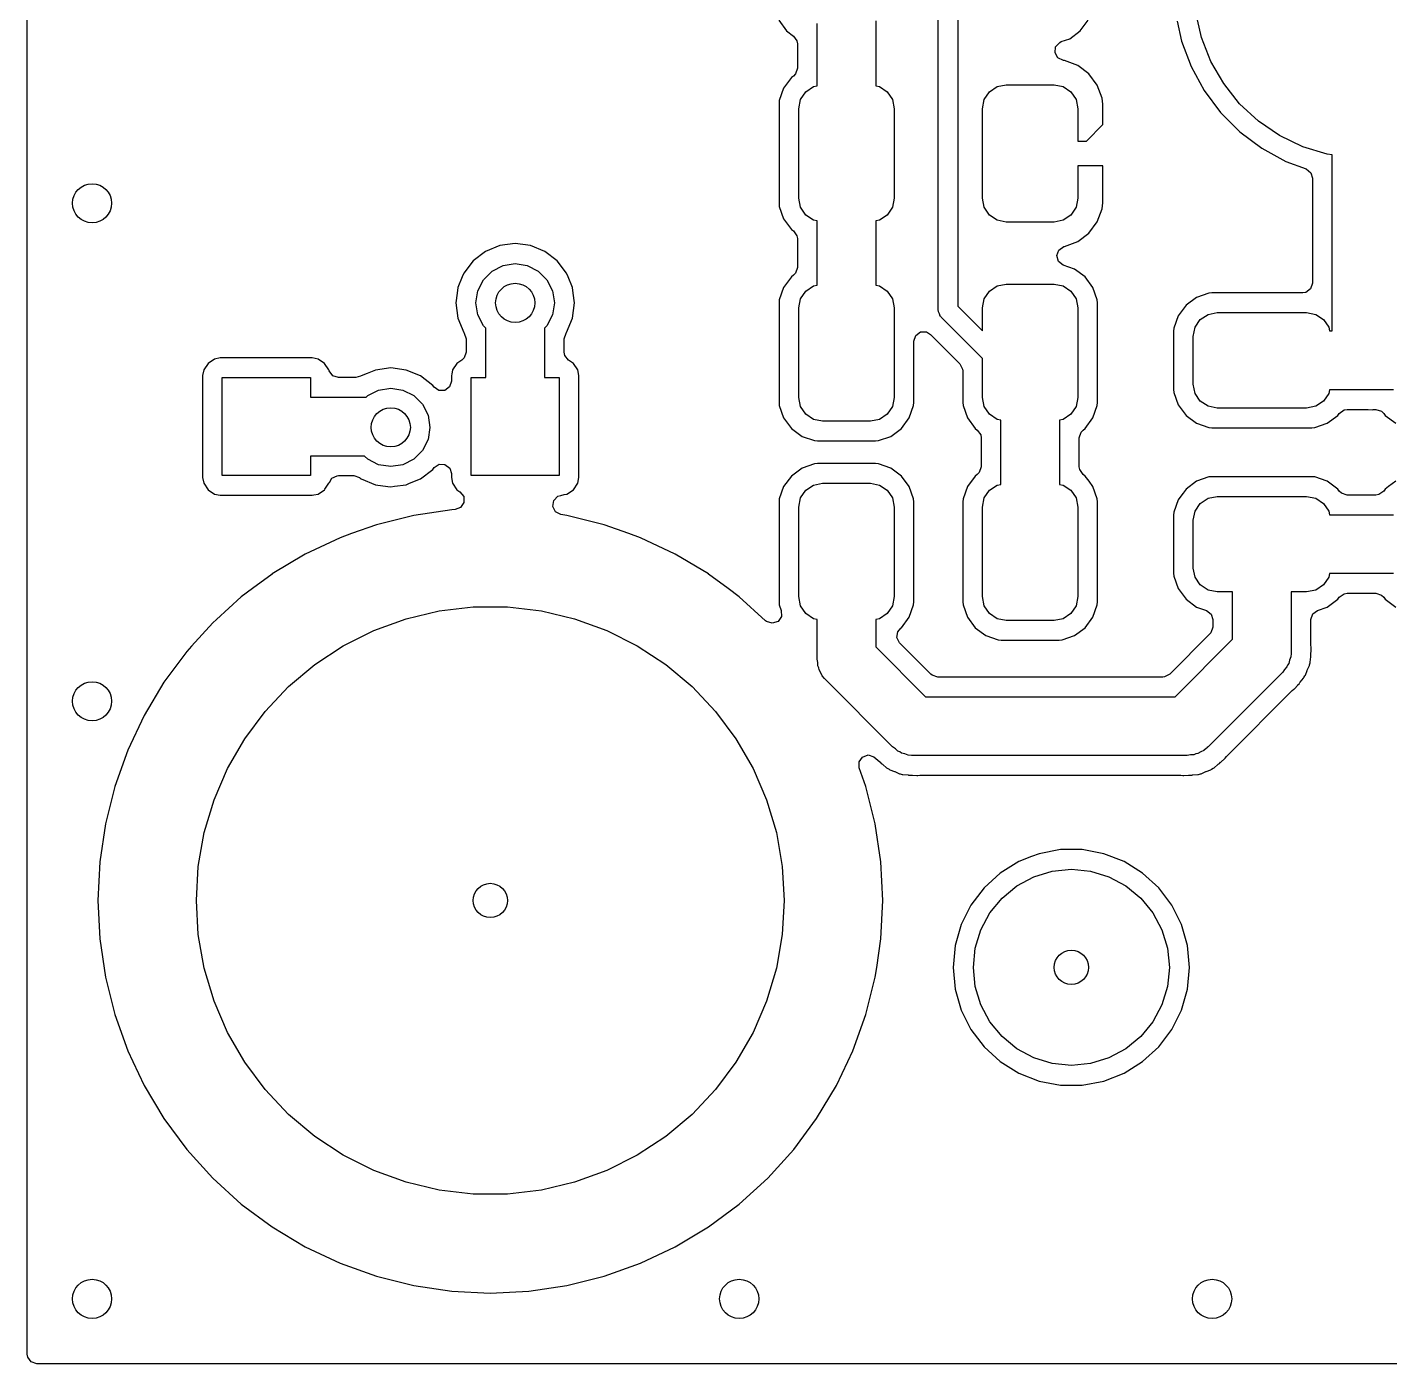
# Model space of a CAD drawing. Extents: x -0.19 to 2.59, y -0.99 to 0.19.
# Drawn here: x -0.186 to 0.361, y -0.986 to -0.449 of the extents above; entities that cross this region are included whole.
import ezdxf

# ---------------------------------------------------------------- set-up
doc = ezdxf.new("R2010")
doc.units = 0
doc.header["$MEASUREMENT"] = 0
doc.layers.add('BLACK', color=7, linetype='CONTINUOUS')

msp = doc.modelspace()

# ---------------------------------------------------------------- linework, layer by layer
at = {"layer": 'BLACK', "linetype": 'CONTINUOUS'}
for p, q in [((-0.18604, -0.98215), (-0.18604, -0.31861)), ((0.18, -0.56301), (0.18, -0.37606)), ((0.18787, -0.37769), (0.18787, -0.56138)), ((0.11589, -0.44653), (0.11902, -0.45077)), ((0.13128, -0.47288), (0.13128, -0.44781)), ((0.1549, -0.44679), (0.1549, -0.47288)), ((0.23705, -0.45077), (0.24018, -0.44653)), ((0.27598, -0.44689), (0.27771, -0.45484)), ((0.28574, -0.45346), (0.28345, -0.44342)), ((0.11902, -0.45077), (0.1218, -0.45283)), ((0.1218, -0.45283), (0.1232, -0.45479)), ((0.22941, -0.45509), (0.2328, -0.4539)), ((0.2328, -0.4539), (0.23705, -0.45077)), ((0.2895, -0.46304), (0.28574, -0.45346)), ((0.1232, -0.45479), (0.12339, -0.45596)), ((0.12339, -0.45596), (0.12339, -0.46579)), ((0.22688, -0.45957), (0.22714, -0.45718)), ((0.22808, -0.46166), (0.22688, -0.45957)), ((0.22714, -0.45718), (0.22876, -0.45539)), ((0.22876, -0.45539), (0.22941, -0.45509)), ((0.27771, -0.45484), (0.28154, -0.46513)), ((0.23028, -0.46264), (0.22808, -0.46166)), ((0.23071, -0.46269), (0.23028, -0.46264)), ((0.23599, -0.46466), (0.23071, -0.46269)), ((0.23071, -0.46269), (0.23071, -0.46269)), ((0.2405, -0.46804), (0.23599, -0.46466)), ((0.28154, -0.46513), (0.28154, -0.46513)), ((0.28154, -0.46513), (0.28681, -0.47477)), ((0.29465, -0.47196), (0.2895, -0.46304)), ((0.12099, -0.46953), (0.11786, -0.47377)), ((0.1218, -0.46893), (0.12099, -0.46953)), ((0.12099, -0.46953), (0.12099, -0.46953)), ((0.12264, -0.46808), (0.1218, -0.46893)), ((0.12339, -0.46579), (0.12264, -0.46808)), ((0.24388, -0.47255), (0.2405, -0.46804)), ((0.2405, -0.46804), (0.2405, -0.46804)), ((0.11786, -0.47377), (0.11611, -0.47875)), ((0.11786, -0.47377), (0.11786, -0.47377)), ((0.12463, -0.47836), (0.12671, -0.47525)), ((0.12671, -0.47525), (0.12982, -0.47317)), ((0.12982, -0.47317), (0.13128, -0.47288)), ((0.1549, -0.47288), (0.15636, -0.47317)), ((0.15636, -0.47317), (0.15947, -0.47525)), ((0.15947, -0.47525), (0.16155, -0.47836)), ((0.19845, -0.47836), (0.20053, -0.47525)), ((0.20053, -0.47525), (0.20364, -0.47317)), ((0.20364, -0.47317), (0.20731, -0.47244)), ((0.20731, -0.47244), (0.22651, -0.47244)), ((0.22651, -0.47244), (0.23018, -0.47317)), ((0.23018, -0.47317), (0.23329, -0.47525)), ((0.23329, -0.47525), (0.23537, -0.47836)), ((0.24585, -0.47783), (0.24388, -0.47255)), ((0.28681, -0.47477), (0.28681, -0.47477)), ((0.28681, -0.47477), (0.29339, -0.48357)), ((0.30107, -0.48001), (0.29465, -0.47196)), ((0.11611, -0.47875), (0.116, -0.47993)), ((0.116, -0.47993), (0.116, -0.52007)), ((0.11611, -0.47875), (0.11611, -0.47875)), ((0.1239, -0.48204), (0.12463, -0.47836)), ((0.16155, -0.47836), (0.16228, -0.48204)), ((0.19772, -0.48204), (0.19845, -0.47836)), ((0.23537, -0.47836), (0.2361, -0.48204)), ((0.2461, -0.48016), (0.24585, -0.47783)), ((0.24585, -0.47783), (0.24585, -0.47783)), ((0.2461, -0.48837), (0.2461, -0.48016)), ((0.2461, -0.48016), (0.2461, -0.48016)), ((0.30862, -0.48702), (0.30107, -0.48001)), ((0.1239, -0.51796), (0.1239, -0.48204)), ((0.16228, -0.48204), (0.16228, -0.51796)), ((0.19772, -0.51796), (0.19772, -0.48204)), ((0.2361, -0.48204), (0.2361, -0.495)), ((0.29339, -0.48357), (0.29339, -0.48357)), ((0.29339, -0.48357), (0.29339, -0.48357)), ((0.29339, -0.48357), (0.30116, -0.49133)), ((0.31713, -0.49282), (0.30862, -0.48702)), ((0.23947, -0.495), (0.2461, -0.48837)), ((0.30116, -0.49133), (0.30116, -0.49133)), ((0.30116, -0.49133), (0.30116, -0.49133)), ((0.30116, -0.49133), (0.30995, -0.49792)), ((0.2361, -0.495), (0.23947, -0.495)), ((0.30995, -0.49792), (0.31959, -0.50318)), ((0.3264, -0.49728), (0.31713, -0.49282)), ((0.33624, -0.50032), (0.3264, -0.49728)), ((0.31959, -0.50318), (0.31959, -0.50318)), ((0.31959, -0.50318), (0.32776, -0.50623)), ((0.33819, -0.50061), (0.33624, -0.50032)), ((0.33819, -0.57128), (0.33819, -0.50061)), ((0.2461, -0.505), (0.2361, -0.505)), ((0.2361, -0.505), (0.2361, -0.51796)), ((0.2461, -0.51984), (0.2461, -0.505)), ((0.2461, -0.505), (0.2461, -0.505)), ((0.32776, -0.50623), (0.32965, -0.50772)), ((0.32965, -0.50772), (0.3303, -0.50988)), ((0.3303, -0.50988), (0.3303, -0.55211)), ((0.12463, -0.52163), (0.1239, -0.51796)), ((0.16228, -0.51796), (0.16155, -0.52163)), ((0.19845, -0.52163), (0.19772, -0.51796)), ((0.2361, -0.51796), (0.23537, -0.52163)), ((0.24585, -0.52217), (0.2461, -0.51984)), ((0.116, -0.52007), (0.11611, -0.52125)), ((0.11611, -0.52125), (0.11611, -0.52125)), ((0.11611, -0.52125), (0.11786, -0.52623)), ((0.12671, -0.52475), (0.12463, -0.52163)), ((0.12982, -0.52683), (0.12671, -0.52475)), ((0.15947, -0.52475), (0.15636, -0.52683)), ((0.16155, -0.52163), (0.15947, -0.52475)), ((0.20053, -0.52475), (0.19845, -0.52163)), ((0.20364, -0.52683), (0.20053, -0.52475)), ((0.23329, -0.52475), (0.23018, -0.52683)), ((0.23537, -0.52163), (0.23329, -0.52475)), ((0.24388, -0.52745), (0.24585, -0.52217)), ((0.24585, -0.52217), (0.24585, -0.52217)), ((0.11786, -0.52623), (0.11786, -0.52623)), ((0.11786, -0.52623), (0.11786, -0.52623)), ((0.11786, -0.52623), (0.12099, -0.53047)), ((0.12099, -0.53047), (0.12099, -0.53047)), ((0.12099, -0.53047), (0.1218, -0.53107)), ((0.13128, -0.52712), (0.12982, -0.52683)), ((0.13128, -0.55288), (0.13128, -0.52712)), ((0.15636, -0.52683), (0.1549, -0.52712)), ((0.1549, -0.52712), (0.1549, -0.55288)), ((0.20731, -0.52756), (0.20364, -0.52683)), ((0.22651, -0.52756), (0.20731, -0.52756)), ((0.23018, -0.52683), (0.22651, -0.52756)), ((0.2405, -0.53196), (0.24388, -0.52745)), ((0.01, -0.53615), (0.00383, -0.53697)), ((0.01617, -0.53697), (0.01, -0.53615)), ((0.01, -0.53615), (0.01, -0.53615)), ((0.1218, -0.53107), (0.1232, -0.53303)), ((0.1232, -0.53303), (0.12339, -0.53421)), ((0.12339, -0.53421), (0.12339, -0.54579)), ((0.23071, -0.53731), (0.23599, -0.53534)), ((0.23599, -0.53534), (0.2405, -0.53196)), ((0.2405, -0.53196), (0.2405, -0.53196)), ((-0.00192, -0.53935), (-0.00686, -0.54314)), ((0.00383, -0.53697), (-0.00192, -0.53935)), ((-0.00192, -0.53935), (-0.00192, -0.53935)), ((0.00383, -0.53697), (0.00383, -0.53697)), ((0.02192, -0.53935), (0.01617, -0.53697)), ((0.01617, -0.53697), (0.01617, -0.53697)), ((0.02686, -0.54314), (0.02192, -0.53935)), ((0.22761, -0.54104), (0.2284, -0.53877)), ((0.2283, -0.54335), (0.22761, -0.54104)), ((0.2284, -0.53877), (0.23038, -0.53739)), ((0.23038, -0.53739), (0.23061, -0.53733)), ((0.23061, -0.53733), (0.23071, -0.53731)), ((-0.00686, -0.54314), (-0.01065, -0.54808)), ((-0.00686, -0.54314), (-0.00686, -0.54314)), ((-0.00686, -0.54314), (-0.00686, -0.54314)), ((-0.00686, -0.54314), (-0.00686, -0.54314)), ((-0.00686, -0.54314), (-0.00686, -0.54314)), ((-0.00274, -0.55074), (0.00074, -0.54726)), ((0.00074, -0.54726), (0.00513, -0.54502)), ((0.00513, -0.54502), (0.01, -0.54425)), ((0.01, -0.54425), (0.01487, -0.54502)), ((0.01487, -0.54502), (0.01926, -0.54726)), ((0.01926, -0.54726), (0.02274, -0.55074)), ((0.03065, -0.54808), (0.02686, -0.54314)), ((0.02686, -0.54314), (0.02686, -0.54314)), ((0.02686, -0.54314), (0.02686, -0.54314)), ((0.02686, -0.54314), (0.02686, -0.54314)), ((0.02686, -0.54314), (0.02686, -0.54314)), ((0.12339, -0.54579), (0.12264, -0.54808)), ((0.23022, -0.54481), (0.2283, -0.54335)), ((0.23477, -0.5464), (0.23022, -0.54481)), ((0.23901, -0.54953), (0.23477, -0.5464)), ((-0.01125, -0.54953), (-0.01303, -0.55383)), ((-0.01065, -0.54808), (-0.01125, -0.54953)), ((-0.01065, -0.54808), (-0.01065, -0.54808)), ((-0.00498, -0.55513), (-0.00274, -0.55074)), ((0.02274, -0.55074), (0.02498, -0.55513)), ((0.03125, -0.54953), (0.03065, -0.54808)), ((0.03065, -0.54808), (0.03065, -0.54808)), ((0.03303, -0.55383), (0.03125, -0.54953)), ((0.12099, -0.54953), (0.11786, -0.55377)), ((0.1218, -0.54893), (0.12099, -0.54953)), ((0.12099, -0.54953), (0.12099, -0.54953)), ((0.12264, -0.54808), (0.1218, -0.54893)), ((0.12982, -0.55317), (0.13128, -0.55288)), ((0.1549, -0.55288), (0.15636, -0.55317)), ((0.20364, -0.55317), (0.20731, -0.55244)), ((0.20731, -0.55244), (0.22651, -0.55244)), ((0.22651, -0.55244), (0.23018, -0.55317)), ((0.24214, -0.55377), (0.23901, -0.54953)), ((0.3303, -0.55211), (0.32955, -0.5544)), ((-0.01333, -0.55612), (-0.01384, -0.55993)), ((-0.01303, -0.55383), (-0.01333, -0.55612)), ((-0.00575, -0.56), (-0.00498, -0.55513)), ((0.02498, -0.55513), (0.02575, -0.56)), ((0.03333, -0.55612), (0.03303, -0.55383)), ((0.03384, -0.55993), (0.03333, -0.55612)), ((0.11786, -0.55377), (0.11611, -0.55875)), ((0.11786, -0.55377), (0.11786, -0.55377)), ((0.12463, -0.55837), (0.12671, -0.55525)), ((0.12671, -0.55525), (0.12982, -0.55317)), ((0.15636, -0.55317), (0.15947, -0.55525)), ((0.15947, -0.55525), (0.16155, -0.55837)), ((0.19845, -0.55837), (0.20053, -0.55525)), ((0.20053, -0.55525), (0.20364, -0.55317)), ((0.23018, -0.55317), (0.23329, -0.55525)), ((0.23329, -0.55525), (0.23537, -0.55837)), ((0.24388, -0.55875), (0.24214, -0.55377)), ((0.28377, -0.55786), (0.27953, -0.56099)), ((0.28875, -0.55612), (0.28377, -0.55786)), ((0.28993, -0.556), (0.28875, -0.55612)), ((0.28875, -0.55612), (0.28875, -0.55612)), ((0.3264, -0.556), (0.28993, -0.556)), ((0.3276, -0.55581), (0.3264, -0.556)), ((0.32955, -0.5544), (0.3276, -0.55581)), ((-0.01384, -0.55993), (-0.01385, -0.56)), ((-0.01385, -0.56), (-0.01303, -0.56617)), ((-0.00498, -0.56487), (-0.00575, -0.56)), ((0.02575, -0.56), (0.02498, -0.56487)), ((0.03303, -0.56617), (0.03385, -0.56)), ((0.03385, -0.56), (0.03384, -0.55993)), ((0.11611, -0.55875), (0.116, -0.55993)), ((0.116, -0.55993), (0.116, -0.60007)), ((0.11611, -0.55875), (0.11611, -0.55875)), ((0.1239, -0.56204), (0.12463, -0.55837)), ((0.1239, -0.59796), (0.1239, -0.56204)), ((0.16155, -0.55837), (0.16228, -0.56204)), ((0.16228, -0.56204), (0.16228, -0.59796)), ((0.1801, -0.56331), (0.18, -0.56301)), ((0.18005, -0.56363), (0.1801, -0.56331)), ((0.18047, -0.56445), (0.18005, -0.56363)), ((0.18787, -0.56138), (0.19772, -0.57122)), ((0.19772, -0.56204), (0.19845, -0.55837)), ((0.19772, -0.57122), (0.19772, -0.56204)), ((0.23537, -0.55837), (0.2361, -0.56204)), ((0.2361, -0.56204), (0.2361, -0.59796)), ((0.244, -0.55993), (0.24388, -0.55875)), ((0.24388, -0.55875), (0.24388, -0.55875)), ((0.244, -0.60007), (0.244, -0.55993)), ((0.244, -0.55993), (0.244, -0.55993)), ((0.27953, -0.56099), (0.2764, -0.56523)), ((0.27953, -0.56099), (0.27953, -0.56099)), ((-0.01303, -0.56617), (-0.01065, -0.57192)), ((-0.00274, -0.56926), (-0.00498, -0.56487)), ((-0.00181, -0.57019), (-0.00274, -0.56926)), ((0.02274, -0.56926), (0.02181, -0.57019)), ((0.02498, -0.56487), (0.02274, -0.56926)), ((0.03065, -0.57192), (0.03303, -0.56617)), ((0.18075, -0.56533), (0.18047, -0.56445)), ((0.18101, -0.56551), (0.18075, -0.56533)), ((0.18115, -0.5658), (0.18101, -0.56551)), ((0.19772, -0.58236), (0.18115, -0.5658)), ((0.2764, -0.56523), (0.27466, -0.57021)), ((0.28317, -0.56982), (0.28525, -0.56671)), ((0.28525, -0.56671), (0.28836, -0.56463)), ((0.28836, -0.56463), (0.29204, -0.5639)), ((0.29204, -0.5639), (0.32796, -0.5639)), ((0.32796, -0.5639), (0.33164, -0.56463)), ((0.33164, -0.56463), (0.33475, -0.56671)), ((0.33475, -0.56671), (0.33683, -0.56982)), ((-0.01065, -0.57192), (-0.01051, -0.57211)), ((-0.01051, -0.57211), (-0.00971, -0.57438)), ((-0.00971, -0.57438), (-0.0097, -0.57448)), ((-0.0097, -0.57448), (-0.0097, -0.57975)), ((-0.00181, -0.59), (-0.00181, -0.57019)), ((0.02181, -0.57019), (0.02181, -0.59)), ((0.0297, -0.57448), (0.03045, -0.57219)), ((0.0297, -0.57975), (0.0297, -0.57448)), ((0.03045, -0.57219), (0.03051, -0.57211)), ((0.03051, -0.57211), (0.03065, -0.57192)), ((0.17018, -0.57539), (0.17092, -0.5731)), ((0.17092, -0.5731), (0.17287, -0.57169)), ((0.17287, -0.57169), (0.17528, -0.57169)), ((0.17528, -0.57169), (0.17683, -0.57264)), ((0.17683, -0.57264), (0.18868, -0.58449)), ((0.27466, -0.57021), (0.27455, -0.57139)), ((0.27455, -0.57139), (0.27455, -0.59479)), ((0.27466, -0.57021), (0.27466, -0.57021)), ((0.28244, -0.57349), (0.28317, -0.56982)), ((0.28244, -0.59269), (0.28244, -0.57349)), ((0.33683, -0.56982), (0.33712, -0.57128)), ((0.33712, -0.57128), (0.33819, -0.57128)), ((-0.0097, -0.57975), (-0.01045, -0.58204)), ((0.02995, -0.5811), (0.0297, -0.57975)), ((0.17018, -0.60007), (0.17018, -0.57539)), ((-0.11341, -0.58431), (-0.11515, -0.58692)), ((-0.1108, -0.58256), (-0.11341, -0.58431)), ((-0.11341, -0.58431), (-0.11341, -0.58431)), ((-0.10849, -0.58211), (-0.1108, -0.58256)), ((-0.1108, -0.58256), (-0.1108, -0.58256)), ((-0.1108, -0.58256), (-0.1108, -0.58256)), ((-0.1108, -0.58256), (-0.1108, -0.58256)), ((-0.07151, -0.58211), (-0.10849, -0.58211)), ((-0.10849, -0.58211), (-0.10849, -0.58211)), ((-0.0692, -0.58256), (-0.07151, -0.58211)), ((-0.07151, -0.58211), (-0.07151, -0.58211)), ((-0.07151, -0.58211), (-0.07151, -0.58211)), ((-0.06659, -0.58431), (-0.0692, -0.58256)), ((-0.0692, -0.58256), (-0.0692, -0.58256)), ((-0.06485, -0.58692), (-0.06659, -0.58431)), ((-0.06659, -0.58431), (-0.06659, -0.58431)), ((-0.01341, -0.58431), (-0.01515, -0.58692)), ((-0.01144, -0.58299), (-0.01341, -0.58431)), ((-0.01341, -0.58431), (-0.01341, -0.58431)), ((-0.01045, -0.58204), (-0.01144, -0.58299)), ((0.03144, -0.58299), (0.02995, -0.5811)), ((0.03341, -0.58431), (0.03144, -0.58299)), ((0.03515, -0.58692), (0.03341, -0.58431)), ((0.03341, -0.58431), (0.03341, -0.58431)), ((0.18868, -0.58449), (0.18977, -0.58663)), ((0.19772, -0.59796), (0.19772, -0.58236)), ((-0.11515, -0.58692), (-0.11561, -0.58922)), ((-0.11561, -0.58922), (-0.11561, -0.63015)), ((-0.10772, -0.62937), (-0.10772, -0.59)), ((-0.10772, -0.59), (-0.07228, -0.59)), ((-0.07228, -0.59), (-0.07228, -0.59787)), ((-0.06483, -0.58695), (-0.06485, -0.58692)), ((-0.06475, -0.58729), (-0.06483, -0.58695)), ((-0.06333, -0.58924), (-0.06475, -0.58729)), ((-0.06104, -0.58998), (-0.06333, -0.58924)), ((-0.05406, -0.58998), (-0.06104, -0.58998)), ((-0.05211, -0.58946), (-0.05406, -0.58998)), ((-0.05192, -0.58935), (-0.05211, -0.58946)), ((-0.04954, -0.58836), (-0.05192, -0.58935)), ((-0.04617, -0.58697), (-0.04954, -0.58836)), ((-0.04, -0.58615), (-0.04617, -0.58697)), ((-0.04617, -0.58697), (-0.04617, -0.58697)), ((-0.04617, -0.58697), (-0.04617, -0.58697)), ((-0.03383, -0.58697), (-0.04, -0.58615)), ((-0.04, -0.58615), (-0.04, -0.58615)), ((-0.02808, -0.58935), (-0.03383, -0.58697)), ((-0.03383, -0.58697), (-0.03383, -0.58697)), ((-0.02314, -0.59314), (-0.02808, -0.58935)), ((-0.0155, -0.58867), (-0.01561, -0.58922)), ((-0.01561, -0.58922), (-0.01561, -0.58922)), ((-0.01561, -0.58922), (-0.01561, -0.59147)), ((-0.01515, -0.58692), (-0.0155, -0.58867)), ((-0.00772, -0.62937), (-0.00772, -0.59)), ((-0.00772, -0.59), (-0.00181, -0.59)), ((0.02181, -0.59), (0.02772, -0.59)), ((0.02772, -0.59), (0.02772, -0.62937)), ((0.03561, -0.58922), (0.03515, -0.58692)), ((0.03561, -0.63015), (0.03561, -0.58922)), ((0.18977, -0.58663), (0.18982, -0.58724)), ((0.18982, -0.58724), (0.18982, -0.60007)), ((-0.04926, -0.59726), (-0.04487, -0.59502)), ((-0.04487, -0.59502), (-0.04, -0.59425)), ((-0.04, -0.59425), (-0.03513, -0.59502)), ((-0.03513, -0.59502), (-0.03074, -0.59726)), ((-0.0226, -0.59384), (-0.02314, -0.59314)), ((-0.02314, -0.59314), (-0.02314, -0.59314)), ((-0.02071, -0.59517), (-0.0226, -0.59384)), ((-0.0183, -0.59517), (-0.02071, -0.59517)), ((-0.01635, -0.59376), (-0.0183, -0.59517)), ((-0.01561, -0.59147), (-0.01635, -0.59376)), ((0.27455, -0.59479), (0.27466, -0.59598)), ((0.27466, -0.59598), (0.27466, -0.59598)), ((0.27466, -0.59598), (0.2764, -0.60095)), ((0.28317, -0.59636), (0.28244, -0.59269)), ((0.28525, -0.59947), (0.28317, -0.59636)), ((0.33683, -0.59636), (0.33475, -0.59947)), ((0.33712, -0.5949), (0.33683, -0.59636)), ((0.35309, -0.5949), (0.33712, -0.5949)), ((0.36288, -0.5949), (0.35309, -0.5949)), ((-0.07228, -0.59787), (-0.04987, -0.59787)), ((-0.04987, -0.59787), (-0.04926, -0.59726)), ((-0.03074, -0.59726), (-0.02726, -0.60074)), ((-0.02726, -0.60074), (-0.02502, -0.60513)), ((0.116, -0.60007), (0.11611, -0.60125)), ((0.11611, -0.60125), (0.11611, -0.60125)), ((0.11611, -0.60125), (0.11786, -0.60623)), ((0.12463, -0.60164), (0.1239, -0.59796)), ((0.12671, -0.60475), (0.12463, -0.60164)), ((0.16155, -0.60164), (0.15947, -0.60475)), ((0.16228, -0.59796), (0.16155, -0.60164)), ((0.16833, -0.60623), (0.17007, -0.60125)), ((0.17007, -0.60125), (0.17018, -0.60007)), ((0.17018, -0.60007), (0.17018, -0.60007)), ((0.18982, -0.60007), (0.18993, -0.60125)), ((0.18993, -0.60125), (0.18993, -0.60125)), ((0.18993, -0.60125), (0.19168, -0.60623)), ((0.19845, -0.60164), (0.19772, -0.59796)), ((0.20053, -0.60475), (0.19845, -0.60164)), ((0.23537, -0.60164), (0.23329, -0.60475)), ((0.2361, -0.59796), (0.23537, -0.60164)), ((0.24214, -0.60623), (0.24388, -0.60125)), ((0.24388, -0.60125), (0.244, -0.60007)), ((0.244, -0.60007), (0.244, -0.60007)), ((0.2764, -0.60095), (0.2764, -0.60095)), ((0.2764, -0.60095), (0.2764, -0.60095)), ((0.2764, -0.60095), (0.27953, -0.60519)), ((0.28836, -0.60155), (0.28525, -0.59947)), ((0.29204, -0.60228), (0.28836, -0.60155)), ((0.33164, -0.60155), (0.32796, -0.60228)), ((0.33475, -0.59947), (0.33164, -0.60155)), ((-0.02502, -0.60513), (-0.02425, -0.61)), ((0.11786, -0.60623), (0.11786, -0.60623)), ((0.11786, -0.60623), (0.11786, -0.60623)), ((0.11786, -0.60623), (0.12099, -0.61047)), ((0.12982, -0.60683), (0.12671, -0.60475)), ((0.13349, -0.60756), (0.12982, -0.60683)), ((0.15269, -0.60756), (0.13349, -0.60756)), ((0.15636, -0.60683), (0.15269, -0.60756)), ((0.15947, -0.60475), (0.15636, -0.60683)), ((0.16519, -0.61047), (0.16833, -0.60623)), ((0.19168, -0.60623), (0.19168, -0.60623)), ((0.19168, -0.60623), (0.19168, -0.60623)), ((0.19168, -0.60623), (0.19481, -0.61047)), ((0.20364, -0.60683), (0.20053, -0.60475)), ((0.2051, -0.60712), (0.20364, -0.60683)), ((0.2051, -0.63288), (0.2051, -0.60712)), ((0.23018, -0.60683), (0.22872, -0.60712)), ((0.22872, -0.60712), (0.22872, -0.63288)), ((0.23329, -0.60475), (0.23018, -0.60683)), ((0.23901, -0.61047), (0.24214, -0.60623)), ((0.27953, -0.60519), (0.28377, -0.60833)), ((0.32796, -0.60228), (0.29204, -0.60228)), ((0.33623, -0.60833), (0.34047, -0.60519)), ((0.34047, -0.60519), (0.34107, -0.60438)), ((0.34107, -0.60438), (0.34303, -0.60298)), ((0.34303, -0.60298), (0.34421, -0.60279)), ((0.34421, -0.60279), (0.35168, -0.60279)), ((0.35168, -0.60279), (0.35232, -0.60279)), ((0.35232, -0.60279), (0.35246, -0.6028)), ((0.35246, -0.6028), (0.35265, -0.60281)), ((0.35265, -0.60281), (0.35451, -0.60295)), ((0.35451, -0.60295), (0.35476, -0.60289)), ((0.35476, -0.60289), (0.3548, -0.60288)), ((0.3548, -0.60288), (0.35563, -0.60279)), ((0.35563, -0.60279), (0.35579, -0.60279)), ((0.35579, -0.60279), (0.35808, -0.60354)), ((0.35808, -0.60354), (0.35893, -0.60438)), ((0.35893, -0.60438), (0.35953, -0.60519)), ((0.35953, -0.60519), (0.36377, -0.60833)), ((-0.02425, -0.61), (-0.02502, -0.61487)), ((0.12099, -0.61047), (0.12523, -0.6136)), ((0.16095, -0.6136), (0.16519, -0.61047)), ((0.19481, -0.61047), (0.19562, -0.61107)), ((0.19562, -0.61107), (0.19702, -0.61303)), ((0.19702, -0.61303), (0.1972, -0.61421)), ((0.23661, -0.61421), (0.23736, -0.61192)), ((0.23736, -0.61192), (0.2382, -0.61107)), ((0.2382, -0.61107), (0.23901, -0.61047)), ((0.28377, -0.60833), (0.28875, -0.61007)), ((0.28875, -0.61007), (0.28993, -0.61018)), ((0.28993, -0.61018), (0.28993, -0.61018)), ((0.28993, -0.61018), (0.28993, -0.61018)), ((0.28993, -0.61018), (0.33007, -0.61018)), ((0.33007, -0.61018), (0.33125, -0.61007)), ((0.33007, -0.61018), (0.33007, -0.61018)), ((0.33125, -0.61007), (0.33623, -0.60833)), ((-0.02502, -0.61487), (-0.02726, -0.61926)), ((0.12523, -0.6136), (0.13021, -0.61534)), ((0.13021, -0.61534), (0.13139, -0.61545)), ((0.13139, -0.61545), (0.13139, -0.61545)), ((0.13139, -0.61545), (0.13139, -0.61545)), ((0.13139, -0.61545), (0.15479, -0.61545)), ((0.15479, -0.61545), (0.15598, -0.61534)), ((0.15479, -0.61545), (0.15479, -0.61545)), ((0.15598, -0.61534), (0.16095, -0.6136)), ((0.1972, -0.61421), (0.1972, -0.62579)), ((0.23661, -0.62579), (0.23661, -0.61421)), ((-0.0505, -0.6215), (-0.07228, -0.6215)), ((-0.07228, -0.6215), (-0.07228, -0.62937)), ((-0.04926, -0.62274), (-0.0505, -0.6215)), ((-0.04487, -0.62498), (-0.04926, -0.62274)), ((-0.03074, -0.62274), (-0.03513, -0.62498)), ((-0.02726, -0.61926), (-0.03074, -0.62274)), ((-0.07228, -0.62937), (-0.10772, -0.62937)), ((-0.06369, -0.63043), (-0.0615, -0.62942)), ((-0.0615, -0.62942), (-0.06104, -0.62939)), ((-0.06104, -0.62939), (-0.05489, -0.62939)), ((-0.05489, -0.62939), (-0.0526, -0.63013)), ((-0.04, -0.62575), (-0.04487, -0.62498)), ((-0.03513, -0.62498), (-0.04, -0.62575)), ((-0.02808, -0.63065), (-0.02314, -0.62686)), ((-0.02314, -0.62686), (-0.0226, -0.62616)), ((-0.02314, -0.62686), (-0.02314, -0.62686)), ((-0.02314, -0.62686), (-0.02314, -0.62686)), ((-0.0226, -0.62616), (-0.02061, -0.62479)), ((-0.02061, -0.62479), (-0.01821, -0.62486)), ((-0.01821, -0.62486), (-0.0163, -0.62633)), ((-0.0163, -0.62633), (-0.01561, -0.62853)), ((-0.01561, -0.62853), (-0.01561, -0.63015)), ((0.02772, -0.62937), (-0.00772, -0.62937)), ((0.12523, -0.6264), (0.12099, -0.62953)), ((0.13021, -0.62466), (0.12523, -0.6264)), ((0.13139, -0.62455), (0.13021, -0.62466)), ((0.13021, -0.62466), (0.13021, -0.62466)), ((0.15479, -0.62455), (0.13139, -0.62455)), ((0.13139, -0.62455), (0.13139, -0.62455)), ((0.15598, -0.62466), (0.15479, -0.62455)), ((0.15479, -0.62455), (0.15479, -0.62455)), ((0.16095, -0.6264), (0.15598, -0.62466)), ((0.15598, -0.62466), (0.15598, -0.62466)), ((0.15598, -0.62466), (0.15598, -0.62466)), ((0.15598, -0.62466), (0.15598, -0.62466)), ((0.15598, -0.62466), (0.15598, -0.62466)), ((0.16519, -0.62953), (0.16095, -0.6264)), ((0.16095, -0.6264), (0.16095, -0.6264)), ((0.16095, -0.6264), (0.16095, -0.6264)), ((0.19562, -0.62893), (0.19481, -0.62953)), ((0.19646, -0.62808), (0.19562, -0.62893)), ((0.1972, -0.62579), (0.19646, -0.62808)), ((0.2368, -0.62697), (0.23661, -0.62579)), ((0.2382, -0.62893), (0.2368, -0.62697)), ((0.23901, -0.62953), (0.2382, -0.62893)), ((-0.11561, -0.63015), (-0.11515, -0.63245)), ((-0.11515, -0.63245), (-0.11341, -0.63506)), ((-0.06659, -0.63506), (-0.06642, -0.63481)), ((-0.06642, -0.63481), (-0.06485, -0.63245)), ((-0.06485, -0.63245), (-0.0647, -0.63209)), ((-0.0647, -0.63209), (-0.06464, -0.63212)), ((-0.06464, -0.63212), (-0.06369, -0.63043)), ((-0.0526, -0.63013), (-0.05252, -0.63019)), ((-0.05252, -0.63019), (-0.05222, -0.63042)), ((-0.05222, -0.63042), (-0.05192, -0.63065)), ((-0.05192, -0.63065), (-0.04617, -0.63303)), ((-0.04617, -0.63303), (-0.04123, -0.63368)), ((-0.04123, -0.63368), (-0.04, -0.63385)), ((-0.04, -0.63385), (-0.03846, -0.63364)), ((-0.04, -0.63385), (-0.04, -0.63385)), ((-0.04, -0.63385), (-0.04, -0.63385)), ((-0.03846, -0.63364), (-0.03383, -0.63303)), ((-0.03383, -0.63303), (-0.03242, -0.63245)), ((-0.03242, -0.63245), (-0.02808, -0.63065)), ((-0.02808, -0.63065), (-0.02808, -0.63065)), ((-0.01561, -0.63015), (-0.01515, -0.63245)), ((-0.01515, -0.63245), (-0.01341, -0.63506)), ((0.03341, -0.63506), (0.03515, -0.63245)), ((0.03515, -0.63245), (0.03561, -0.63015)), ((0.11786, -0.63377), (0.11611, -0.63875)), ((0.12099, -0.62953), (0.11786, -0.63377)), ((0.12099, -0.62953), (0.12099, -0.62953)), ((0.12671, -0.63525), (0.12982, -0.63317)), ((0.12982, -0.63317), (0.13349, -0.63244)), ((0.13349, -0.63244), (0.15269, -0.63244)), ((0.15269, -0.63244), (0.15636, -0.63317)), ((0.15636, -0.63317), (0.15947, -0.63525)), ((0.16833, -0.63377), (0.16519, -0.62953)), ((0.17007, -0.63875), (0.16833, -0.63377)), ((0.19168, -0.63377), (0.18993, -0.63875)), ((0.19481, -0.62953), (0.19168, -0.63377)), ((0.19168, -0.63377), (0.19168, -0.63377)), ((0.19481, -0.62953), (0.19481, -0.62953)), ((0.20053, -0.63525), (0.20364, -0.63317)), ((0.20364, -0.63317), (0.2051, -0.63288)), ((0.22872, -0.63288), (0.23018, -0.63317)), ((0.23018, -0.63317), (0.23329, -0.63525)), ((0.2406, -0.63167), (0.23901, -0.62953)), ((0.23901, -0.62953), (0.23901, -0.62953)), ((0.24214, -0.63377), (0.2406, -0.63167)), ((0.24388, -0.63875), (0.24214, -0.63377)), ((0.27953, -0.63481), (0.27831, -0.63646)), ((0.28377, -0.63167), (0.27953, -0.63481)), ((0.27953, -0.63481), (0.27953, -0.63481)), ((0.28875, -0.62993), (0.28377, -0.63167)), ((0.28993, -0.62982), (0.28875, -0.62993)), ((0.28875, -0.62993), (0.28875, -0.62993)), ((0.33007, -0.62982), (0.28993, -0.62982)), ((0.28993, -0.62982), (0.28993, -0.62982)), ((0.33125, -0.62993), (0.33007, -0.62982)), ((0.33007, -0.62982), (0.33007, -0.62982)), ((0.33623, -0.63167), (0.33125, -0.62993)), ((0.33125, -0.62993), (0.33125, -0.62993)), ((0.33125, -0.62993), (0.33125, -0.62993)), ((0.33125, -0.62993), (0.33125, -0.62993)), ((0.33125, -0.62993), (0.33125, -0.62993)), ((0.34047, -0.63481), (0.33623, -0.63167)), ((0.33623, -0.63167), (0.33623, -0.63167)), ((0.33623, -0.63167), (0.33623, -0.63167)), ((0.34107, -0.63562), (0.34047, -0.63481)), ((0.35953, -0.63481), (0.35893, -0.63562)), ((0.36093, -0.63377), (0.35953, -0.63481)), ((0.36377, -0.63167), (0.36093, -0.63377)), ((-0.11341, -0.63506), (-0.1108, -0.63681)), ((-0.1108, -0.63681), (-0.10849, -0.63726)), ((-0.10849, -0.63726), (-0.10849, -0.63726)), ((-0.10849, -0.63726), (-0.07151, -0.63726)), ((-0.07151, -0.63726), (-0.07095, -0.63715)), ((-0.07151, -0.63726), (-0.07151, -0.63726)), ((-0.07151, -0.63726), (-0.07151, -0.63726)), ((-0.07151, -0.63726), (-0.07151, -0.63726)), ((-0.07095, -0.63715), (-0.0692, -0.63681)), ((-0.0692, -0.63681), (-0.06659, -0.63506)), ((-0.01341, -0.63506), (-0.01219, -0.63587)), ((-0.01219, -0.63587), (-0.0107, -0.63776)), ((-0.01061, -0.64017), (-0.01195, -0.64217)), ((-0.0107, -0.63776), (-0.01061, -0.64017)), ((0.02513, -0.64178), (0.02548, -0.6394)), ((0.02548, -0.6394), (0.02717, -0.63768)), ((0.02717, -0.63768), (0.02831, -0.63734)), ((0.02831, -0.6373), (0.02971, -0.63702)), ((0.02831, -0.63734), (0.02831, -0.6373)), ((0.02971, -0.63702), (0.0308, -0.63681)), ((0.0308, -0.63681), (0.03341, -0.63506)), ((0.11611, -0.63875), (0.116, -0.63993)), ((0.116, -0.63993), (0.116, -0.68007)), ((0.11611, -0.63875), (0.11611, -0.63875)), ((0.1239, -0.64204), (0.12463, -0.63836)), ((0.12463, -0.63836), (0.12671, -0.63525)), ((0.15947, -0.63525), (0.16155, -0.63836)), ((0.16155, -0.63836), (0.16228, -0.64204)), ((0.17018, -0.63993), (0.17007, -0.63875)), ((0.17007, -0.63875), (0.17007, -0.63875)), ((0.17018, -0.68007), (0.17018, -0.63993)), ((0.17018, -0.63993), (0.17018, -0.63993)), ((0.18993, -0.63875), (0.18982, -0.63993)), ((0.18982, -0.63993), (0.18982, -0.68007)), ((0.18993, -0.63875), (0.18993, -0.63875)), ((0.19772, -0.64204), (0.19845, -0.63836)), ((0.19845, -0.63836), (0.20053, -0.63525)), ((0.23329, -0.63525), (0.23537, -0.63836)), ((0.23537, -0.63836), (0.2361, -0.64204)), ((0.244, -0.63993), (0.24388, -0.63875)), ((0.24388, -0.63875), (0.24388, -0.63875)), ((0.244, -0.68007), (0.244, -0.63993)), ((0.244, -0.63993), (0.244, -0.63993)), ((0.2764, -0.63905), (0.27466, -0.64402)), ((0.27662, -0.63875), (0.2764, -0.63905)), ((0.27831, -0.63646), (0.27662, -0.63875)), ((0.28525, -0.64053), (0.28836, -0.63845)), ((0.28836, -0.63845), (0.29204, -0.63772)), ((0.29204, -0.63772), (0.32796, -0.63772)), ((0.32796, -0.63772), (0.33164, -0.63845)), ((0.33164, -0.63845), (0.33475, -0.64053)), ((0.34192, -0.63646), (0.34107, -0.63562)), ((0.34421, -0.63721), (0.34192, -0.63646)), ((0.35579, -0.63721), (0.34421, -0.63721)), ((0.35697, -0.63702), (0.35579, -0.63721)), ((0.35893, -0.63562), (0.35697, -0.63702)), ((-0.03076, -0.64534), (-0.04577, -0.6491)), ((-0.01546, -0.64307), (-0.03076, -0.64534)), ((-0.03076, -0.64534), (-0.03076, -0.64534)), ((-0.01417, -0.64301), (-0.01546, -0.64307)), ((-0.01546, -0.64307), (-0.01546, -0.64307)), ((-0.01546, -0.64307), (-0.01546, -0.64307)), ((-0.01546, -0.64307), (-0.01546, -0.64307)), ((-0.01195, -0.64217), (-0.01417, -0.64301)), ((0.02624, -0.64392), (0.02513, -0.64178)), ((0.0284, -0.64499), (0.02624, -0.64392)), ((0.03076, -0.64534), (0.0284, -0.64499)), ((0.04577, -0.6491), (0.03076, -0.64534)), ((0.03076, -0.64534), (0.03076, -0.64534)), ((0.1239, -0.67796), (0.1239, -0.64204)), ((0.16228, -0.64204), (0.16228, -0.67796)), ((0.19772, -0.67796), (0.19772, -0.64204)), ((0.2361, -0.64204), (0.2361, -0.67796)), ((0.27466, -0.64402), (0.27455, -0.64521)), ((0.27455, -0.64521), (0.27455, -0.66861)), ((0.27466, -0.64402), (0.27466, -0.64402)), ((0.28244, -0.64731), (0.28317, -0.64364)), ((0.28317, -0.64364), (0.28525, -0.64053)), ((0.33475, -0.64053), (0.33683, -0.64364)), ((0.33683, -0.64364), (0.33712, -0.6451)), ((0.33712, -0.6451), (0.36288, -0.6451)), ((-0.04577, -0.6491), (-0.05572, -0.65266)), ((0.05572, -0.65266), (0.04577, -0.6491)), ((0.28244, -0.66651), (0.28244, -0.64731)), ((-0.06035, -0.65431), (-0.07433, -0.66093)), ((-0.05572, -0.65266), (-0.06035, -0.65431)), ((-0.06035, -0.65431), (-0.06035, -0.65431)), ((-0.06035, -0.65431), (-0.06035, -0.65431)), ((0.06035, -0.65431), (0.05572, -0.65266)), ((0.07433, -0.66093), (0.06035, -0.65431)), ((0.06035, -0.65431), (0.06035, -0.65431)), ((0.06035, -0.65431), (0.06035, -0.65431)), ((-0.07433, -0.66093), (-0.08761, -0.66888)), ((0.08761, -0.66888), (0.07433, -0.66093)), ((0.28317, -0.67018), (0.28244, -0.66651)), ((-0.08761, -0.66889), (-0.09554, -0.67477)), ((-0.08761, -0.66888), (-0.08761, -0.66889)), ((-0.08761, -0.66889), (-0.08761, -0.66889)), ((0.08761, -0.66889), (0.08761, -0.66888)), ((0.09554, -0.67477), (0.08761, -0.66889)), ((0.08761, -0.66889), (0.08761, -0.66889)), ((0.27455, -0.66861), (0.27466, -0.66979)), ((0.27466, -0.66979), (0.27466, -0.66979)), ((0.27466, -0.66979), (0.2764, -0.67477)), ((0.28525, -0.67329), (0.28317, -0.67018)), ((0.28836, -0.67537), (0.28525, -0.67329)), ((0.33475, -0.67329), (0.33164, -0.67537)), ((0.33683, -0.67018), (0.33475, -0.67329)), ((0.33712, -0.66872), (0.33683, -0.67018)), ((0.36288, -0.66872), (0.33712, -0.66872)), ((-0.10004, -0.6781), (-0.11006, -0.68719)), ((-0.09554, -0.67477), (-0.10004, -0.6781)), ((-0.10004, -0.6781), (-0.10004, -0.6781)), ((0.10004, -0.6781), (0.09554, -0.67477)), ((0.11061, -0.68768), (0.10004, -0.6781)), ((0.10004, -0.6781), (0.10004, -0.6781)), ((0.12463, -0.68163), (0.1239, -0.67796)), ((0.16228, -0.67796), (0.16155, -0.68163)), ((0.19845, -0.68163), (0.19772, -0.67796)), ((0.2361, -0.67796), (0.23537, -0.68163)), ((0.2764, -0.67477), (0.2764, -0.67477)), ((0.2764, -0.67477), (0.2764, -0.67477)), ((0.2764, -0.67477), (0.27953, -0.67901)), ((0.29204, -0.6761), (0.28836, -0.67537)), ((0.29819, -0.6761), (0.29204, -0.6761)), ((0.29819, -0.69511), (0.29819, -0.6761)), ((0.32796, -0.6761), (0.32181, -0.6761)), ((0.32181, -0.6761), (0.32181, -0.7)), ((0.33164, -0.67537), (0.32796, -0.6761)), ((0.34047, -0.67901), (0.34107, -0.6782)), ((0.34107, -0.6782), (0.34303, -0.6768)), ((0.34303, -0.6768), (0.34421, -0.67661)), ((0.34421, -0.67661), (0.35579, -0.67661)), ((0.35579, -0.67661), (0.35808, -0.67736)), ((0.35808, -0.67736), (0.35893, -0.6782)), ((0.35893, -0.6782), (0.35953, -0.67901)), ((-0.03387, -0.68685), (-0.02051, -0.68368)), ((-0.02051, -0.68368), (-0.00687, -0.68209)), ((-0.00687, -0.68209), (0.00687, -0.68209)), ((0.00687, -0.68209), (0.02051, -0.68368)), ((0.02051, -0.68368), (0.03387, -0.68685)), ((0.116, -0.68007), (0.11611, -0.68125)), ((0.11611, -0.68125), (0.11611, -0.68125)), ((0.11611, -0.68125), (0.1169, -0.68351)), ((0.1169, -0.68351), (0.11696, -0.68592)), ((0.12671, -0.68475), (0.12463, -0.68163)), ((0.16155, -0.68163), (0.15947, -0.68475)), ((0.16833, -0.68623), (0.17007, -0.68125)), ((0.17007, -0.68125), (0.17018, -0.68007)), ((0.17018, -0.68007), (0.17018, -0.68007)), ((0.18982, -0.68007), (0.18993, -0.68125)), ((0.18993, -0.68125), (0.18993, -0.68125)), ((0.18993, -0.68125), (0.19168, -0.68623)), ((0.20053, -0.68475), (0.19845, -0.68163)), ((0.23537, -0.68163), (0.23329, -0.68475)), ((0.24214, -0.68623), (0.24388, -0.68125)), ((0.24388, -0.68125), (0.244, -0.68007)), ((0.244, -0.68007), (0.244, -0.68007)), ((0.27953, -0.67901), (0.28377, -0.68214)), ((0.28377, -0.68214), (0.28769, -0.68351)), ((0.28769, -0.68351), (0.2896, -0.68497)), ((0.33045, -0.6849), (0.33232, -0.68351)), ((0.33232, -0.68351), (0.33623, -0.68214)), ((0.33623, -0.68214), (0.34047, -0.67901)), ((0.35953, -0.67901), (0.36377, -0.68214)), ((-0.1115, -0.6885), (-0.12001, -0.69788)), ((-0.11006, -0.68719), (-0.1115, -0.6885)), ((-0.1115, -0.6885), (-0.1115, -0.6885)), ((-0.1115, -0.6885), (-0.1115, -0.6885)), ((-0.04678, -0.69155), (-0.03387, -0.68685)), ((0.03387, -0.68685), (0.04678, -0.69155)), ((0.11101, -0.688), (0.11061, -0.68768)), ((0.11331, -0.68869), (0.11101, -0.688)), ((0.11559, -0.6879), (0.11331, -0.68869)), ((0.11696, -0.68592), (0.11559, -0.6879)), ((0.12982, -0.68683), (0.12671, -0.68475)), ((0.13128, -0.68712), (0.12982, -0.68683)), ((0.13128, -0.70309), (0.13128, -0.68712)), ((0.15636, -0.68683), (0.1549, -0.68712)), ((0.1549, -0.68712), (0.1549, -0.6982)), ((0.15947, -0.68475), (0.15636, -0.68683)), ((0.16519, -0.69047), (0.16833, -0.68623)), ((0.19168, -0.68623), (0.19168, -0.68623)), ((0.19168, -0.68623), (0.19168, -0.68623)), ((0.19168, -0.68623), (0.19481, -0.69047)), ((0.20364, -0.68683), (0.20053, -0.68475)), ((0.20731, -0.68756), (0.20364, -0.68683)), ((0.22651, -0.68756), (0.20731, -0.68756)), ((0.23018, -0.68683), (0.22651, -0.68756)), ((0.23329, -0.68475), (0.23018, -0.68683)), ((0.23901, -0.69047), (0.24214, -0.68623)), ((0.2896, -0.68497), (0.2903, -0.68719)), ((0.2903, -0.68719), (0.2903, -0.69022)), ((0.32971, -0.68719), (0.33045, -0.6849)), ((0.32971, -0.69746), (0.32971, -0.68719)), ((-0.05906, -0.69771), (-0.04678, -0.69155)), ((0.04678, -0.69155), (0.05906, -0.69771)), ((0.16336, -0.69444), (0.16373, -0.69206)), ((0.16445, -0.69658), (0.16336, -0.69444)), ((0.16373, -0.69206), (0.16489, -0.69069)), ((0.16489, -0.69069), (0.16519, -0.69047)), ((0.19481, -0.69047), (0.19905, -0.6936)), ((0.19905, -0.6936), (0.20403, -0.69534)), ((0.22979, -0.69534), (0.23477, -0.6936)), ((0.23477, -0.6936), (0.23901, -0.69047)), ((0.28915, -0.69298), (0.27298, -0.70915)), ((0.27511, -0.71819), (0.29819, -0.69511)), ((0.28955, -0.69251), (0.28915, -0.69298)), ((0.2903, -0.69022), (0.28955, -0.69251)), ((-0.1219, -0.69996), (-0.13111, -0.71239)), ((-0.12001, -0.69788), (-0.1219, -0.69996)), ((-0.07053, -0.70526), (-0.05906, -0.69771)), ((0.05906, -0.69771), (0.07053, -0.70526)), ((0.1549, -0.6982), (0.17489, -0.71819)), ((0.17702, -0.70915), (0.16445, -0.69658)), ((0.20403, -0.69534), (0.20521, -0.69545)), ((0.20521, -0.69545), (0.20521, -0.69545)), ((0.20521, -0.69545), (0.20521, -0.69545)), ((0.20521, -0.69545), (0.22861, -0.69545)), ((0.22861, -0.69545), (0.22979, -0.69534)), ((0.22861, -0.69545), (0.22861, -0.69545)), ((0.3218, -0.70054), (0.32174, -0.70081)), ((0.32181, -0.7), (0.32178, -0.70038)), ((0.32178, -0.70038), (0.3218, -0.70054)), ((0.32979, -0.69829), (0.32971, -0.69746)), ((0.32971, -0.70064), (0.32976, -0.69996)), ((0.32971, -0.70077), (0.32971, -0.70064)), ((0.32976, -0.69996), (0.32986, -0.69858)), ((0.32986, -0.69858), (0.32979, -0.69829)), ((-0.08105, -0.71409), (-0.07053, -0.70526)), ((0.07053, -0.70526), (0.08105, -0.71409)), ((0.13153, -0.70443), (0.13128, -0.70309)), ((0.13159, -0.70579), (0.13153, -0.70443)), ((0.13193, -0.70655), (0.13159, -0.70579)), ((0.32034, -0.70545), (0.32004, -0.70622)), ((0.32081, -0.70477), (0.32034, -0.70545)), ((0.32112, -0.70344), (0.32081, -0.70477)), ((0.32161, -0.70217), (0.32112, -0.70344)), ((0.32174, -0.70081), (0.32161, -0.70217)), ((0.32825, -0.70748), (0.3291, -0.70561)), ((0.3291, -0.70561), (0.32914, -0.70532)), ((0.32914, -0.70532), (0.32935, -0.70451)), ((0.32935, -0.70451), (0.32945, -0.70423)), ((0.32945, -0.70423), (0.3296, -0.70218)), ((0.3296, -0.70218), (0.32961, -0.70204)), ((0.32961, -0.70204), (0.32971, -0.70141)), ((0.32971, -0.70141), (0.32971, -0.70077)), ((0.13208, -0.70736), (0.13193, -0.70655)), ((0.13279, -0.70852), (0.13208, -0.70736)), ((0.13335, -0.70976), (0.13279, -0.70852)), ((0.13422, -0.71081), (0.13335, -0.70976)), ((0.13436, -0.71105), (0.13422, -0.71081)), ((0.13449, -0.71115), (0.13436, -0.71105)), ((0.13474, -0.71144), (0.13449, -0.71115)), ((0.16165, -0.73835), (0.13474, -0.71144)), ((0.17749, -0.70955), (0.17702, -0.70915)), ((0.17978, -0.7103), (0.17749, -0.70955)), ((0.27022, -0.7103), (0.17978, -0.7103)), ((0.27083, -0.71025), (0.27022, -0.7103)), ((0.27298, -0.70915), (0.27083, -0.71025)), ((0.31835, -0.70835), (0.28835, -0.73835)), ((0.31912, -0.70723), (0.31835, -0.70835)), ((0.32004, -0.70622), (0.31912, -0.70723)), ((0.3254, -0.71232), (0.32675, -0.71076)), ((0.32675, -0.71076), (0.32687, -0.71049)), ((0.32687, -0.71049), (0.3273, -0.70978)), ((0.3273, -0.70978), (0.32732, -0.70974)), ((0.32732, -0.70974), (0.32747, -0.70954)), ((0.32747, -0.70954), (0.32819, -0.70761)), ((0.32819, -0.70761), (0.32825, -0.70748)), ((-0.13112, -0.71239), (-0.13907, -0.72567)), ((-0.13111, -0.71239), (-0.13112, -0.71239)), ((-0.13111, -0.71239), (-0.13111, -0.71239)), ((-0.09048, -0.72408), (-0.08105, -0.71409)), ((0.08105, -0.71409), (0.09048, -0.72408)), ((0.29573, -0.74214), (0.32214, -0.71573)), ((0.32214, -0.71573), (0.32279, -0.7152)), ((0.32279, -0.7152), (0.32304, -0.71505)), ((0.32304, -0.71505), (0.32439, -0.71349)), ((0.32439, -0.71349), (0.32448, -0.71339)), ((0.32448, -0.71339), (0.32493, -0.71294)), ((0.32493, -0.71294), (0.32531, -0.71243)), ((0.32531, -0.71243), (0.3254, -0.71232)), ((0.17489, -0.71819), (0.27511, -0.71819)), ((-0.13907, -0.72567), (-0.14569, -0.73965)), ((-0.13907, -0.72567), (-0.13907, -0.72567)), ((-0.09868, -0.7351), (-0.09048, -0.72408)), ((0.09048, -0.72408), (0.09868, -0.7351)), ((-0.10555, -0.74699), (-0.09868, -0.7351)), ((0.09868, -0.7351), (0.10555, -0.74699)), ((0.16277, -0.73912), (0.16165, -0.73835)), ((0.28772, -0.73887), (0.28668, -0.73974)), ((0.28796, -0.73873), (0.28772, -0.73887)), ((0.28806, -0.7386), (0.28796, -0.73873)), ((0.28835, -0.73835), (0.28806, -0.7386)), ((-0.14569, -0.73965), (-0.1509, -0.75423)), ((0.14817, -0.74438), (0.14952, -0.74239)), ((0.14824, -0.74678), (0.14817, -0.74438)), ((0.14952, -0.74239), (0.15179, -0.74157)), ((0.15179, -0.74157), (0.1541, -0.74225)), ((0.1541, -0.74225), (0.15485, -0.74292)), ((0.15485, -0.74292), (0.15496, -0.74304)), ((0.15496, -0.74304), (0.15651, -0.74438)), ((0.15651, -0.74438), (0.15661, -0.74448)), ((0.15661, -0.74448), (0.15706, -0.74493)), ((0.16378, -0.74004), (0.16277, -0.73912)), ((0.16455, -0.74034), (0.16378, -0.74004)), ((0.16523, -0.74081), (0.16455, -0.74034)), ((0.16656, -0.74112), (0.16523, -0.74081)), ((0.16783, -0.74161), (0.16656, -0.74112)), ((0.16919, -0.74174), (0.16783, -0.74161)), ((0.16945, -0.7418), (0.16919, -0.74174)), ((0.16962, -0.74178), (0.16945, -0.7418)), ((0.17, -0.74181), (0.16962, -0.74178)), ((0.28, -0.74181), (0.17, -0.74181)), ((0.28134, -0.74156), (0.28, -0.74181)), ((0.2827, -0.7415), (0.28134, -0.74156)), ((0.28346, -0.74116), (0.2827, -0.7415)), ((0.28427, -0.74101), (0.28346, -0.74116)), ((0.28543, -0.7403), (0.28427, -0.74101)), ((0.28668, -0.73974), (0.28543, -0.7403)), ((0.29294, -0.74493), (0.29339, -0.74448)), ((0.29339, -0.74448), (0.29349, -0.74439)), ((0.29349, -0.74439), (0.29505, -0.74304)), ((0.29505, -0.74304), (0.2952, -0.74279)), ((0.2952, -0.74279), (0.29573, -0.74214)), ((-0.11099, -0.7596), (-0.10555, -0.74699)), ((0.10555, -0.74699), (0.11099, -0.7596)), ((0.1509, -0.75423), (0.14824, -0.74678)), ((0.15706, -0.74493), (0.15757, -0.74531)), ((0.15757, -0.74531), (0.15757, -0.74531)), ((0.15757, -0.74531), (0.15768, -0.7454)), ((0.15768, -0.7454), (0.15924, -0.74675)), ((0.15924, -0.74675), (0.15924, -0.74675)), ((0.15924, -0.74675), (0.15924, -0.74675)), ((0.15924, -0.74675), (0.15951, -0.74687)), ((0.15951, -0.74687), (0.16022, -0.7473)), ((0.16022, -0.7473), (0.16046, -0.74747)), ((0.16046, -0.74747), (0.16239, -0.74819)), ((0.16239, -0.74819), (0.16252, -0.74825)), ((0.16252, -0.74825), (0.16439, -0.7491)), ((0.16439, -0.7491), (0.16468, -0.74914)), ((0.16468, -0.74914), (0.16549, -0.74935)), ((0.16549, -0.74935), (0.16577, -0.74945)), ((0.16577, -0.74945), (0.16782, -0.7496)), ((0.16782, -0.7496), (0.16796, -0.74961)), ((0.16796, -0.74961), (0.16859, -0.7497)), ((0.16859, -0.7497), (0.16923, -0.7497)), ((0.16923, -0.7497), (0.16936, -0.74971)), ((0.16936, -0.74971), (0.16956, -0.74972)), ((0.16956, -0.74972), (0.17142, -0.74986)), ((0.17142, -0.74986), (0.17167, -0.7498)), ((0.17167, -0.7498), (0.17171, -0.74979)), ((0.17171, -0.74979), (0.17254, -0.7497)), ((0.17254, -0.7497), (0.27746, -0.7497)), ((0.27746, -0.7497), (0.27829, -0.74979)), ((0.27829, -0.74979), (0.27834, -0.7498)), ((0.27834, -0.7498), (0.27858, -0.74986)), ((0.27858, -0.74986), (0.28045, -0.74972)), ((0.28045, -0.74972), (0.28064, -0.74971)), ((0.28064, -0.74971), (0.28077, -0.7497)), ((0.28077, -0.7497), (0.28141, -0.7497)), ((0.28141, -0.7497), (0.28204, -0.74961)), ((0.28204, -0.74961), (0.28218, -0.7496)), ((0.28218, -0.7496), (0.28423, -0.74945)), ((0.28423, -0.74945), (0.28451, -0.74935)), ((0.28451, -0.74935), (0.28532, -0.74914)), ((0.28532, -0.74914), (0.28561, -0.7491)), ((0.28561, -0.7491), (0.28748, -0.74825)), ((0.28748, -0.74825), (0.28761, -0.74819)), ((0.28761, -0.74819), (0.28954, -0.74747)), ((0.28954, -0.74747), (0.28978, -0.7473)), ((0.28978, -0.7473), (0.29049, -0.74687)), ((0.29049, -0.74687), (0.29076, -0.74675)), ((0.29076, -0.74675), (0.29232, -0.7454)), ((0.29232, -0.7454), (0.29243, -0.74531)), ((0.29243, -0.74531), (0.29294, -0.74493)), ((-0.1509, -0.75423), (-0.15466, -0.76924)), ((0.15466, -0.76924), (0.1509, -0.75423)), ((-0.11493, -0.77276), (-0.11099, -0.7596)), ((0.11099, -0.7596), (0.11493, -0.77276)), ((-0.15466, -0.76924), (-0.15693, -0.78454)), ((0.15693, -0.78454), (0.15466, -0.76924)), ((-0.11731, -0.78629), (-0.11493, -0.77276)), ((0.11493, -0.77276), (0.11731, -0.78629)), ((0.21747, -0.78236), (0.21231, -0.78436)), ((0.22048, -0.7812), (0.21747, -0.78236)), ((0.22909, -0.77959), (0.22048, -0.7812)), ((0.23784, -0.77959), (0.22909, -0.77959)), ((0.24645, -0.7812), (0.23784, -0.77959)), ((0.25462, -0.78436), (0.24645, -0.7812)), ((0.24645, -0.7812), (0.24645, -0.7812)), ((0.24645, -0.7812), (0.24645, -0.7812)), ((-0.15693, -0.78454), (-0.15769, -0.8)), ((-0.11811, -0.8), (-0.11731, -0.78629)), ((0.11731, -0.78629), (0.11811, -0.8)), ((0.15769, -0.8), (0.15693, -0.78454)), ((0.21231, -0.78436), (0.20486, -0.78897)), ((0.2184, -0.79048), (0.22578, -0.78824)), ((0.22578, -0.78824), (0.23347, -0.78748)), ((0.23347, -0.78748), (0.24114, -0.78824)), ((0.24114, -0.78824), (0.24853, -0.79048)), ((0.26207, -0.78897), (0.25462, -0.78436)), ((0.20486, -0.78897), (0.19839, -0.79487)), ((0.20486, -0.78897), (0.20486, -0.78897)), ((0.21159, -0.79412), (0.2184, -0.79048)), ((0.24853, -0.79048), (0.25534, -0.79412)), ((0.26854, -0.79487), (0.26207, -0.78897)), ((0.19839, -0.79487), (0.19311, -0.80186)), ((0.20073, -0.80498), (0.20563, -0.79901)), ((0.20563, -0.79901), (0.21159, -0.79412)), ((0.25534, -0.79412), (0.2613, -0.79901)), ((0.2613, -0.79901), (0.2662, -0.80498)), ((0.27382, -0.80186), (0.26854, -0.79487)), ((-0.15769, -0.8), (-0.15693, -0.81546)), ((-0.11731, -0.81371), (-0.11811, -0.8)), ((0.11811, -0.8), (0.11731, -0.81371)), ((0.15693, -0.81546), (0.15769, -0.8)), ((0.19311, -0.80186), (0.1892, -0.8097)), ((0.19311, -0.80186), (0.19311, -0.80186)), ((0.27773, -0.8097), (0.27382, -0.80186)), ((0.1892, -0.8097), (0.18681, -0.81813)), ((0.1892, -0.8097), (0.1892, -0.8097)), ((0.19709, -0.81178), (0.20073, -0.80498)), ((0.2662, -0.80498), (0.26984, -0.81178)), ((0.28012, -0.81813), (0.27773, -0.8097)), ((-0.15693, -0.81546), (-0.15466, -0.83076)), ((-0.11493, -0.82724), (-0.11731, -0.81371)), ((0.11731, -0.81371), (0.11493, -0.82724)), ((0.15524, -0.82685), (0.15693, -0.81546)), ((0.19485, -0.81917), (0.19709, -0.81178)), ((0.26984, -0.81178), (0.27208, -0.81917)), ((0.18681, -0.81813), (0.186, -0.82685)), ((0.19409, -0.82685), (0.19485, -0.81917)), ((0.27208, -0.81917), (0.27283, -0.82685)), ((0.28093, -0.82685), (0.28012, -0.81813)), ((-0.15466, -0.83076), (-0.1509, -0.84578)), ((-0.11099, -0.8404), (-0.11493, -0.82724)), ((0.11493, -0.82724), (0.11099, -0.8404)), ((0.1509, -0.84578), (0.15466, -0.83076)), ((0.15466, -0.83076), (0.15524, -0.82685)), ((0.186, -0.82685), (0.18681, -0.83557)), ((0.19485, -0.83453), (0.19409, -0.82685)), ((0.27283, -0.82685), (0.27208, -0.83453)), ((0.28012, -0.83557), (0.28093, -0.82685)), ((0.18681, -0.83557), (0.1892, -0.844)), ((0.19709, -0.84192), (0.19485, -0.83453)), ((0.27208, -0.83453), (0.26984, -0.84192)), ((0.27773, -0.844), (0.28012, -0.83557)), ((-0.10555, -0.85301), (-0.11099, -0.8404)), ((0.11099, -0.8404), (0.10555, -0.85301)), ((0.20073, -0.84872), (0.19709, -0.84192)), ((0.26984, -0.84192), (0.2662, -0.84872)), ((-0.1509, -0.84578), (-0.14569, -0.86035)), ((0.14569, -0.86035), (0.1509, -0.84578)), ((0.1892, -0.844), (0.19311, -0.85184)), ((0.27382, -0.85184), (0.27773, -0.844)), ((-0.09868, -0.8649), (-0.10555, -0.85301)), ((0.10555, -0.85301), (0.09868, -0.8649)), ((0.19311, -0.85184), (0.19839, -0.85883)), ((0.20563, -0.85469), (0.20073, -0.84872)), ((0.2662, -0.84872), (0.2613, -0.85469)), ((0.26854, -0.85883), (0.27382, -0.85184)), ((0.19839, -0.85883), (0.20486, -0.86473)), ((0.21159, -0.85959), (0.20563, -0.85469)), ((0.2613, -0.85469), (0.25534, -0.85959)), ((0.26207, -0.86473), (0.26854, -0.85883)), ((-0.14569, -0.86035), (-0.14361, -0.86473)), ((-0.14361, -0.86473), (-0.13907, -0.87433)), ((-0.09048, -0.87592), (-0.09868, -0.8649)), ((0.09868, -0.8649), (0.09048, -0.87592)), ((0.13907, -0.87433), (0.14361, -0.86473)), ((0.14361, -0.86473), (0.14569, -0.86035)), ((0.20486, -0.86473), (0.21231, -0.86934)), ((0.2184, -0.86322), (0.21159, -0.85959)), ((0.22578, -0.86546), (0.2184, -0.86322)), ((0.24853, -0.86322), (0.24114, -0.86546)), ((0.25534, -0.85959), (0.24853, -0.86322)), ((0.25462, -0.86934), (0.26207, -0.86473)), ((0.21231, -0.86934), (0.22048, -0.8725)), ((0.23347, -0.86622), (0.22578, -0.86546)), ((0.24114, -0.86546), (0.23347, -0.86622)), ((0.24645, -0.8725), (0.25462, -0.86934)), ((-0.13907, -0.87433), (-0.13112, -0.88761)), ((0.13112, -0.88761), (0.13907, -0.87433)), ((0.22048, -0.8725), (0.22909, -0.87411)), ((0.22909, -0.87411), (0.23784, -0.87411)), ((0.23784, -0.87411), (0.24645, -0.8725)), ((-0.08105, -0.88591), (-0.09048, -0.87592)), ((0.09048, -0.87592), (0.08105, -0.88591)), ((-0.07053, -0.89474), (-0.08105, -0.88591)), ((0.08105, -0.88591), (0.07053, -0.89474)), ((-0.13112, -0.88761), (-0.13111, -0.88761)), ((-0.13111, -0.88761), (-0.1219, -0.90004)), ((0.1219, -0.90004), (0.13111, -0.88761)), ((0.13111, -0.88761), (0.13112, -0.88761)), ((-0.05906, -0.90229), (-0.07053, -0.89474)), ((0.07053, -0.89474), (0.05906, -0.90229)), ((-0.1219, -0.90004), (-0.1115, -0.9115)), ((-0.04678, -0.90845), (-0.05906, -0.90229)), ((0.05906, -0.90229), (0.04678, -0.90845)), ((0.1115, -0.9115), (0.1219, -0.90004)), ((-0.03387, -0.91315), (-0.04678, -0.90845)), ((0.04678, -0.90845), (0.03387, -0.91315)), ((-0.1115, -0.9115), (-0.10004, -0.9219)), ((-0.02051, -0.91632), (-0.03387, -0.91315)), ((0.03387, -0.91315), (0.02051, -0.91632)), ((0.10004, -0.9219), (0.1115, -0.9115)), ((-0.00687, -0.91791), (-0.02051, -0.91632)), ((0.00687, -0.91791), (-0.00687, -0.91791)), ((0.02051, -0.91632), (0.00687, -0.91791)), ((-0.10004, -0.9219), (-0.08761, -0.93111)), ((0.08761, -0.93111), (0.10004, -0.9219)), ((-0.08761, -0.93111), (-0.08761, -0.93112)), ((-0.08761, -0.93112), (-0.08761, -0.93112)), ((-0.08761, -0.93112), (-0.07433, -0.93907)), ((0.07433, -0.93907), (0.08761, -0.93112)), ((0.08761, -0.93112), (0.08761, -0.93111)), ((0.08761, -0.93112), (0.08761, -0.93112)), ((-0.07433, -0.93907), (-0.07433, -0.93907)), ((-0.07433, -0.93907), (-0.07433, -0.93907)), ((-0.07433, -0.93907), (-0.06035, -0.94569)), ((0.06035, -0.94569), (0.07433, -0.93907)), ((0.07433, -0.93907), (0.07433, -0.93907)), ((0.07433, -0.93907), (0.07433, -0.93907)), ((-0.06035, -0.94569), (-0.04578, -0.9509)), ((0.04578, -0.9509), (0.06035, -0.94569)), ((-0.04578, -0.9509), (-0.04577, -0.9509)), ((-0.04577, -0.9509), (-0.03076, -0.95466)), ((0.03076, -0.95466), (0.04577, -0.9509)), ((0.04577, -0.9509), (0.04578, -0.9509)), ((-0.03076, -0.95466), (-0.03076, -0.95466)), ((-0.03076, -0.95466), (-0.01546, -0.95693)), ((-0.01546, -0.95693), (0, -0.95769)), ((0, -0.95769), (0.01546, -0.95693)), ((0.01546, -0.95693), (0.03076, -0.95466)), ((-0.18585, -0.98335), (-0.18604, -0.98215)), ((-0.18444, -0.9853), (-0.18585, -0.98335)), ((-0.18215, -0.98604), (-0.18444, -0.9853)), ((0.7261, -0.98604), (-0.18215, -0.98604))]:
    msp.add_line(p, q, dxfattribs=at)
at = {"layer": 'BLACK'}
for centre, radius in [((-0.16, -0.52), 0.00787), ((0.01, -0.56), 0.00787), ((-0.04, -0.61), 0.00787), ((-0.16, -0.72), 0.00787), ((0, -0.8), 0.00689), ((0.23347, -0.82685), 0.00689), ((-0.16, -0.96), 0.00787), ((0.1, -0.96), 0.00787), ((0.29, -0.96), 0.00787)]:
    msp.add_circle(centre, radius, dxfattribs=at)

doc.saveas('drawing.dxf')
